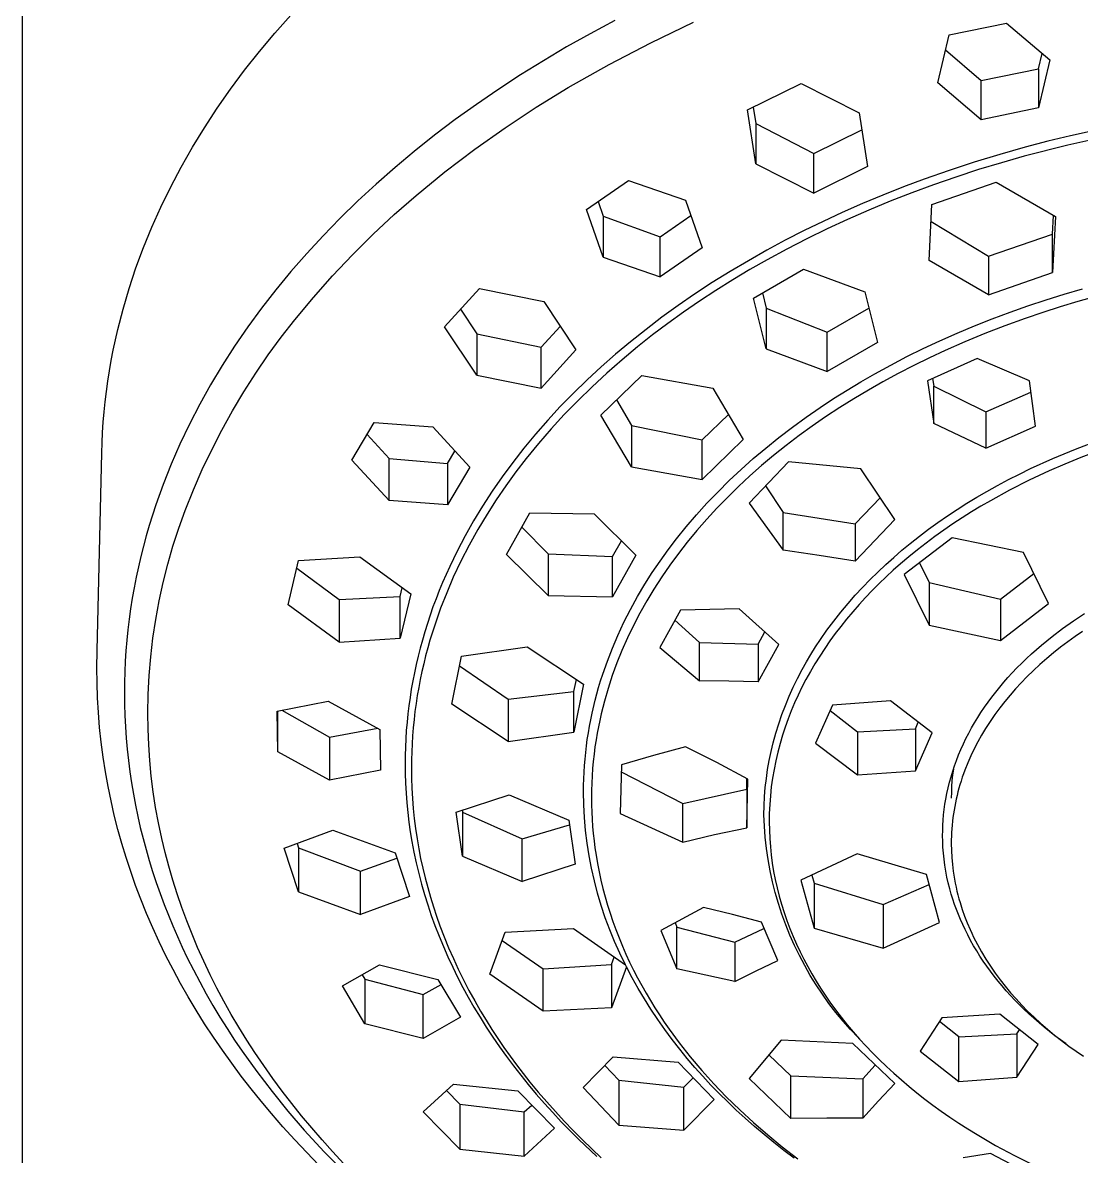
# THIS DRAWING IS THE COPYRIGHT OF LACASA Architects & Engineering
# Model space of a CAD drawing. Header units: inches. Extents: x -20583 to 399182, y -24453 to 525552.
# Drawn here: x -5063.2 to -5011.4, y 5095.8 to 5151.3 of the extents above; entities that cross this region are included whole.
import ezdxf

# ---------------------------------------------------------------- set-up
doc = ezdxf.new("R2010")
doc.units = ezdxf.units.IN
doc.header["$LTSCALE"] = 1000
doc.header["$MEASUREMENT"] = 0
doc.layers.add('Default', color=7, linetype='Continuous', true_color=0x000000)

# ---------------------------------------------------------------- blocks, each defined once
blk = doc.blocks.new('Raindance S Showerpipe 300 1jet+thermostat 27114000 front')
at = {"layer": 'Default', "color": 7, "true_color": 0xffffff}
for p, q in [((328.281, 1196.165), (328.281, 1501.598)), ((340.629, 1347.812), (341.414, 1348.699)), ((357.29, 1348.433), (356.084, 1347.786)), ((359.06, 1347.347), (361.141, 1348.347)), ((373.67, 1347.732), (376.479, 1348.309)), ((376.479, 1348.309), (378.595, 1346.506)), ((339.876, 1346.911), (340.629, 1347.812)), ((356.084, 1347.786), (354.931, 1347.137)), ((373.113, 1345.375), (373.67, 1347.732)), ((354.931, 1347.137), (353.793, 1346.464)), ((357.012, 1346.281), (359.06, 1347.347)), ((339.154, 1345.997), (339.876, 1346.911)), ((373.498, 1346.999), (375.234, 1345.502)), ((378.044, 1346.073), (378.219, 1346.825)), ((378.595, 1346.506), (378.044, 1344.155)), ((338.465, 1345.071), (339.154, 1345.997)), ((353.793, 1346.464), (352.67, 1345.766)), ((354.999, 1345.148), (357.012, 1346.281)), ((375.234, 1345.502), (378.044, 1346.073)), ((378.044, 1346.073), (378.044, 1344.155)), ((352.67, 1345.766), (351.562, 1345.043)), ((375.234, 1343.575), (373.113, 1345.375)), ((375.234, 1343.575), (375.234, 1345.502)), ((337.81, 1344.133), (338.465, 1345.071)), ((351.562, 1345.043), (350.511, 1344.323)), ((353.441, 1344.192), (354.999, 1345.148)), ((363.792, 1344.056), (366.42, 1345.351)), ((366.42, 1345.351), (369.267, 1343.912)), ((350.511, 1344.323), (349.477, 1343.579)), ((337.188, 1343.184), (337.81, 1344.133)), ((351.916, 1343.184), (353.441, 1344.192)), ((364.196, 1341.416), (363.792, 1344.056)), ((364.075, 1344.194), (364.196, 1343.396)), ((369.267, 1343.912), (369.669, 1341.278)), ((378.044, 1344.155), (375.234, 1343.575)), ((336.602, 1342.225), (337.188, 1343.184)), ((349.477, 1343.579), (348.46, 1342.811)), ((350.425, 1342.125), (351.916, 1343.184)), ((364.196, 1343.396), (367.038, 1341.928)), ((364.196, 1343.396), (364.196, 1341.416)), ((381.86, 1343.278), (379.618, 1342.793)), ((348.46, 1342.811), (347.463, 1342.019)), ((367.038, 1341.928), (369.394, 1343.081)), ((379.618, 1342.793), (378.504, 1342.522)), ((381.623, 1342.81), (379.477, 1342.336)), ((336.05, 1341.257), (336.602, 1342.225)), ((348.97, 1341.018), (350.425, 1342.125)), ((377.395, 1342.231), (376.145, 1341.878)), ((379.477, 1342.336), (377.347, 1341.789)), ((378.504, 1342.522), (377.395, 1342.231)), ((347.463, 1342.019), (346.522, 1341.234)), ((367.038, 1339.983), (367.038, 1341.928)), ((374.902, 1341.498), (373.668, 1341.093)), ((376.145, 1341.878), (374.902, 1341.498)), ((377.347, 1341.789), (376.226, 1341.47)), ((335.534, 1340.281), (336.05, 1341.257)), ((346.522, 1341.234), (345.601, 1340.425)), ((347.554, 1339.862), (348.97, 1341.018)), ((364.196, 1341.416), (367.038, 1339.983)), ((369.669, 1341.278), (367.038, 1339.983)), ((373.668, 1341.093), (372.443, 1340.662)), ((375.111, 1341.13), (374.003, 1340.769)), ((376.226, 1341.47), (375.111, 1341.13)), ((345.601, 1340.425), (344.701, 1339.594)), ((355.903, 1339.177), (357.968, 1340.606)), ((357.968, 1340.606), (360.751, 1339.631)), ((372.443, 1340.662), (371.428, 1340.283)), ((372.902, 1340.386), (371.837, 1339.993)), ((372.825, 1339.43), (375.966, 1340.521)), ((374.003, 1340.769), (372.902, 1340.386)), ((375.966, 1340.521), (378.881, 1338.836)), ((335.054, 1339.298), (335.534, 1340.281)), ((346.484, 1338.93), (347.554, 1339.862)), ((370.421, 1339.884), (369.421, 1339.467)), ((371.428, 1340.283), (370.421, 1339.884)), ((371.837, 1339.993), (370.78, 1339.58)), ((334.611, 1338.308), (335.054, 1339.298)), ((344.701, 1339.594), (343.823, 1338.739)), ((356.474, 1339.569), (356.726, 1338.851)), ((360.751, 1339.631), (361.574, 1337.303)), ((369.421, 1339.467), (368.43, 1339.03)), ((370.78, 1339.58), (369.731, 1339.145)), ((372.683, 1336.684), (372.825, 1339.43)), ((343.823, 1338.739), (343.001, 1337.895)), ((345.445, 1337.964), (346.484, 1338.93)), ((356.726, 1336.846), (355.903, 1339.177)), ((356.726, 1338.851), (359.507, 1337.846)), ((356.726, 1338.851), (356.726, 1336.846)), ((359.507, 1337.846), (361.014, 1338.883)), ((368.43, 1339.03), (367.492, 1338.595)), ((369.731, 1339.145), (368.691, 1338.69)), ((378.739, 1337.974), (378.785, 1338.891)), ((378.881, 1338.836), (378.739, 1336.086)), ((334.204, 1337.313), (334.611, 1338.308)), ((367.492, 1338.595), (366.562, 1338.141)), ((367.692, 1338.228), (366.704, 1337.745)), ((368.691, 1338.69), (367.692, 1338.228)), ((372.782, 1338.592), (375.596, 1336.889)), ((343.001, 1337.895), (342.202, 1337.03)), ((344.438, 1336.965), (345.445, 1337.964)), ((359.507, 1335.873), (359.507, 1337.846)), ((365.642, 1337.67), (364.732, 1337.179)), ((366.562, 1338.141), (365.642, 1337.67)), ((366.704, 1337.745), (365.725, 1337.242)), ((375.596, 1336.889), (378.739, 1337.974)), ((378.739, 1336.086), (378.739, 1337.974)), ((333.833, 1336.313), (334.204, 1337.313)), ((361.574, 1337.303), (359.507, 1335.873)), ((364.732, 1337.179), (363.832, 1336.67)), ((365.725, 1337.242), (364.758, 1336.717)), ((342.202, 1337.03), (341.426, 1336.143)), ((343.464, 1335.934), (344.438, 1336.965)), ((356.726, 1336.846), (359.507, 1335.873)), ((363.832, 1336.67), (362.943, 1336.142)), ((364.758, 1336.717), (363.911, 1336.234)), ((375.596, 1334.994), (372.683, 1336.684)), ((375.596, 1336.889), (375.596, 1334.994)), ((333.5, 1335.31), (333.833, 1336.313)), ((341.426, 1336.143), (340.676, 1335.235)), ((342.524, 1334.872), (343.464, 1335.934)), ((362.943, 1336.142), (362.066, 1335.595)), ((363.911, 1336.234), (363.074, 1335.735)), ((364.082, 1334.835), (366.537, 1336.253)), ((366.537, 1336.253), (369.534, 1335.147)), ((375.596, 1334.994), (378.739, 1336.086)), ((362.066, 1335.595), (361.202, 1335.028)), ((363.074, 1335.735), (362.247, 1335.217)), ((333.204, 1334.303), (333.5, 1335.31)), ((340.676, 1335.235), (339.98, 1334.34)), ((341.619, 1333.78), (342.524, 1334.872)), ((348.951, 1333.436), (350.655, 1335.31)), ((350.655, 1335.31), (353.815, 1334.673)), ((361.202, 1335.028), (360.394, 1334.472)), ((362.247, 1335.217), (361.432, 1334.683)), ((364.705, 1332.358), (364.082, 1334.835)), ((364.524, 1335.088), (364.705, 1334.349)), ((369.534, 1335.147), (370.157, 1332.668)), ((378.416, 1334.753), (379.304, 1335.03)), ((379.304, 1335.03), (380.198, 1335.291)), ((380.852, 1334.916), (379.981, 1334.672)), ((332.944, 1333.295), (333.204, 1334.303)), ((339.98, 1334.34), (339.31, 1333.425)), ((349.738, 1334.296), (350.525, 1333.096)), ((353.815, 1334.673), (355.387, 1332.304)), ((360.394, 1334.472), (359.6, 1333.898)), ((361.432, 1334.683), (360.657, 1334.15)), ((364.705, 1334.349), (367.701, 1333.17)), ((364.705, 1334.349), (364.705, 1332.358)), ((367.701, 1333.17), (369.736, 1334.339)), ((376.654, 1334.15), (377.532, 1334.46)), ((377.532, 1334.46), (378.416, 1334.753)), ((379.114, 1334.412), (378.251, 1334.136)), ((379.981, 1334.672), (379.114, 1334.412)), ((340.952, 1332.927), (341.619, 1333.78)), ((359.6, 1333.898), (358.819, 1333.306)), ((360.657, 1334.15), (359.894, 1333.6)), ((374.918, 1333.481), (375.783, 1333.824)), ((375.783, 1333.824), (376.654, 1334.15)), ((377.394, 1333.845), (376.401, 1333.485)), ((378.251, 1334.136), (377.394, 1333.845)), ((332.829, 1332.79), (332.944, 1333.295)), ((339.31, 1333.425), (338.667, 1332.49)), ((350.525, 1331.063), (348.951, 1333.436)), ((353.68, 1332.427), (354.62, 1333.455)), ((358.819, 1333.306), (358.052, 1332.696)), ((359.894, 1333.6), (359.143, 1333.033)), ((367.701, 1331.249), (367.701, 1333.17)), ((374.06, 1333.12), (374.918, 1333.481)), ((376.401, 1333.485), (375.416, 1333.104)), ((332.722, 1332.285), (332.829, 1332.79)), ((340.312, 1332.054), (340.952, 1332.927)), ((350.525, 1333.096), (353.68, 1332.427)), ((350.525, 1333.096), (350.525, 1331.063)), ((358.052, 1332.696), (357.329, 1332.092)), ((359.143, 1333.033), (358.405, 1332.45)), ((370.157, 1332.668), (367.701, 1331.249)), ((372.402, 1332.365), (373.209, 1332.743)), ((373.209, 1332.743), (374.06, 1333.12)), ((374.439, 1332.7), (373.473, 1332.274)), ((375.416, 1333.104), (374.439, 1332.7)), ((332.625, 1331.78), (332.722, 1332.285)), ((338.667, 1332.49), (338.054, 1331.536)), ((339.701, 1331.162), (340.312, 1332.054)), ((353.68, 1330.43), (353.68, 1332.427)), ((355.387, 1332.304), (353.68, 1330.43)), ((357.329, 1332.092), (356.62, 1331.47)), ((358.405, 1332.45), (357.647, 1331.818)), ((364.705, 1332.358), (367.701, 1331.249)), ((371.604, 1331.971), (372.402, 1332.365)), ((373.473, 1332.274), (372.7, 1331.914)), ((332.536, 1331.276), (332.625, 1331.78)), ((338.054, 1331.536), (337.491, 1330.597)), ((357.647, 1331.818), (356.904, 1331.168)), ((370.032, 1331.133), (370.813, 1331.56)), ((370.813, 1331.56), (371.604, 1331.971)), ((371.935, 1331.538), (371.177, 1331.148)), ((372.7, 1331.914), (371.935, 1331.538)), ((375.042, 1331.877), (372.611, 1330.792)), ((377.602, 1330.782), (375.042, 1331.877)), ((332.457, 1330.771), (332.536, 1331.276)), ((339.117, 1330.251), (339.701, 1331.162)), ((350.525, 1331.063), (353.68, 1330.43)), ((356.62, 1331.47), (355.928, 1330.83)), ((356.904, 1331.168), (356.179, 1330.499)), ((356.604, 1329.101), (358.622, 1331.053)), ((358.622, 1331.053), (362.085, 1330.433)), ((369.347, 1330.74), (370.032, 1331.133)), ((371.177, 1331.148), (370.428, 1330.742)), ((332.387, 1330.267), (332.457, 1330.771)), ((337.491, 1330.597), (336.958, 1329.64)), ((355.928, 1330.83), (355.253, 1330.173)), ((356.179, 1330.499), (355.473, 1329.81)), ((362.085, 1330.433), (363.583, 1327.908)), ((368.671, 1330.333), (369.347, 1330.74)), ((370.428, 1330.742), (369.711, 1330.334)), ((372.611, 1330.792), (372.912, 1328.69)), ((372.861, 1330.903), (372.912, 1330.521)), ((372.912, 1330.521), (375.471, 1329.262)), ((372.912, 1328.69), (372.912, 1330.521)), ((377.905, 1328.564), (377.602, 1330.782)), ((332.326, 1329.763), (332.387, 1330.267)), ((338.563, 1329.321), (339.117, 1330.251)), ((355.253, 1330.173), (354.62, 1329.524)), ((357.38, 1329.848), (358.103, 1328.597)), ((367.344, 1329.478), (368.003, 1329.913)), ((368.003, 1329.913), (368.671, 1330.333)), ((369.004, 1329.911), (368.306, 1329.473)), ((369.711, 1330.334), (369.004, 1329.911)), ((375.471, 1329.262), (377.678, 1330.237)), ((332.274, 1329.26), (332.326, 1329.763)), ((336.958, 1329.64), (336.455, 1328.666)), ((338.038, 1328.375), (338.563, 1329.321)), ((354.62, 1329.524), (354.005, 1328.859)), ((355.473, 1329.81), (354.813, 1329.131)), ((366.661, 1329.006), (367.344, 1329.478)), ((368.306, 1329.473), (367.617, 1329.02)), ((332.198, 1328.255), (332.232, 1328.757)), ((332.232, 1328.757), (332.274, 1329.26)), ((344.41, 1326.901), (345.509, 1328.752)), ((345.509, 1328.752), (348.37, 1328.532)), ((354.005, 1328.859), (353.408, 1328.178)), ((354.813, 1329.131), (354.173, 1328.434)), ((358.103, 1326.581), (356.604, 1329.101)), ((361.564, 1327.895), (362.852, 1329.136)), ((365.99, 1328.518), (366.661, 1329.006)), ((367.617, 1329.02), (366.964, 1328.568)), ((375.471, 1329.262), (375.471, 1327.482)), ((332.173, 1327.754), (332.198, 1328.255)), ((336.455, 1328.666), (335.985, 1327.677)), ((337.543, 1327.413), (338.038, 1328.375)), ((345.16, 1328.161), (346.228, 1326.985)), ((348.37, 1328.532), (350.188, 1326.557)), ((353.408, 1328.178), (352.831, 1327.48)), ((354.173, 1328.434), (353.553, 1327.719)), ((358.103, 1328.597), (361.564, 1327.895)), ((358.103, 1328.597), (358.103, 1326.581)), ((365.33, 1328.014), (365.99, 1328.518)), ((366.964, 1328.568), (366.321, 1328.102)), ((374.197, 1328.097), (372.912, 1328.69)), ((375.471, 1327.482), (377.905, 1328.564)), ((332.156, 1327.254), (332.173, 1327.754)), ((335.985, 1327.677), (335.56, 1326.7)), ((353.553, 1327.719), (352.954, 1326.986)), ((363.583, 1327.908), (361.564, 1325.955)), ((361.564, 1325.955), (361.564, 1327.895)), ((364.684, 1327.493), (365.33, 1328.014)), ((365.689, 1327.621), (365.069, 1327.125)), ((366.321, 1328.102), (365.689, 1327.621)), ((375.471, 1327.482), (374.197, 1328.097)), ((379.863, 1327.447), (381.047, 1327.893)), ((331.929, 1317.578), (332.156, 1327.254)), ((337.078, 1326.436), (337.543, 1327.413)), ((349.088, 1326.731), (349.456, 1327.348)), ((352.831, 1327.48), (352.295, 1326.793)), ((364.075, 1326.978), (364.684, 1327.493)), ((365.069, 1327.125), (364.484, 1326.634)), ((378.75, 1326.984), (379.863, 1327.447)), ((380.911, 1327.322), (380.123, 1327.023)), ((335.56, 1326.7), (335.167, 1325.71)), ((346.228, 1324.925), (344.41, 1326.901)), ((346.228, 1326.985), (349.088, 1326.731)), ((346.228, 1324.925), (346.228, 1326.985)), ((349.088, 1326.731), (349.088, 1324.706)), ((350.188, 1326.557), (349.088, 1324.706)), ((352.295, 1326.793), (351.778, 1326.092)), ((352.954, 1326.986), (352.444, 1326.325)), ((358.103, 1326.581), (361.564, 1325.955)), ((363.48, 1326.448), (364.075, 1326.978)), ((365.805, 1326.822), (363.869, 1324.802)), ((364.484, 1326.634), (363.911, 1326.128)), ((369.338, 1326.468), (365.805, 1326.822)), ((377.653, 1326.484), (378.75, 1326.984)), ((379.343, 1326.707), (378.569, 1326.372)), ((380.123, 1327.023), (379.343, 1326.707)), ((336.644, 1325.445), (337.078, 1326.436)), ((351.778, 1326.092), (351.282, 1325.375)), ((352.444, 1326.325), (351.953, 1325.65)), ((362.898, 1325.902), (363.48, 1326.448)), ((363.911, 1326.128), (363.351, 1325.609)), ((371.01, 1324.001), (369.338, 1326.468)), ((376.042, 1325.662), (376.574, 1325.946)), ((376.574, 1325.946), (377.111, 1326.22)), ((377.111, 1326.22), (377.653, 1326.484)), ((378.569, 1326.372), (377.594, 1325.917)), ((335.167, 1325.71), (334.808, 1324.708)), ((336.242, 1324.44), (336.644, 1325.445)), ((351.953, 1325.65), (351.482, 1324.962)), ((362.331, 1325.341), (362.898, 1325.902)), ((363.351, 1325.609), (362.805, 1325.075)), ((364.672, 1325.638), (365.542, 1324.336)), ((375.516, 1325.368), (376.042, 1325.662)), ((376.633, 1325.432), (375.689, 1324.915)), ((377.594, 1325.917), (376.633, 1325.432)), ((349.088, 1324.706), (346.228, 1324.925)), ((351.282, 1325.375), (350.807, 1324.644)), ((351.482, 1324.962), (351.031, 1324.259)), ((361.802, 1324.788), (362.331, 1325.341)), ((362.805, 1325.075), (362.292, 1324.549)), ((369.07, 1323.776), (370.302, 1325.068)), ((374.541, 1324.787), (375.026, 1325.082)), ((375.026, 1325.082), (375.516, 1325.368)), ((375.689, 1324.915), (375.224, 1324.644)), ((334.808, 1324.708), (334.642, 1324.202)), ((335.93, 1323.571), (336.242, 1324.44)), ((350.807, 1324.644), (350.371, 1323.925)), ((351.989, 1322.288), (353.135, 1324.327)), ((353.135, 1324.327), (356.284, 1324.275)), ((356.284, 1324.275), (358.322, 1322.247)), ((361.288, 1324.22), (361.802, 1324.788)), ((362.292, 1324.549), (361.794, 1324.009)), ((363.869, 1324.802), (365.542, 1322.492)), ((365.542, 1324.336), (369.07, 1323.776)), ((365.542, 1322.492), (365.542, 1324.336)), ((373.589, 1324.17), (374.062, 1324.483)), ((374.062, 1324.483), (374.541, 1324.787)), ((374.764, 1324.365), (374.308, 1324.077)), ((375.224, 1324.644), (374.764, 1324.365)), ((334.642, 1324.202), (334.485, 1323.693)), ((350.371, 1323.925), (349.957, 1323.193)), ((351.031, 1324.259), (350.579, 1323.506)), ((360.791, 1323.639), (361.288, 1324.22)), ((361.794, 1324.009), (361.311, 1323.456)), ((369.07, 1321.949), (371.01, 1324.001)), ((369.07, 1323.776), (369.07, 1321.949)), ((372.663, 1323.515), (373.122, 1323.847)), ((373.122, 1323.847), (373.589, 1324.17)), ((373.858, 1323.781), (373.414, 1323.477)), ((374.308, 1324.077), (373.858, 1323.781)), ((334.339, 1323.192), (334.202, 1322.688)), ((334.485, 1323.693), (334.339, 1323.192)), ((335.646, 1322.693), (335.93, 1323.571)), ((349.957, 1323.193), (349.567, 1322.448)), ((350.579, 1323.506), (350.153, 1322.738)), ((352.742, 1323.625), (354.028, 1322.305)), ((360.31, 1323.043), (360.791, 1323.639)), ((361.311, 1323.456), (360.843, 1322.89)), ((371.765, 1322.822), (372.21, 1323.173)), ((372.21, 1323.173), (372.663, 1323.515)), ((372.976, 1323.164), (372.544, 1322.842)), ((373.414, 1323.477), (372.976, 1323.164)), ((334.202, 1322.688), (334.074, 1322.182)), ((335.391, 1321.805), (335.646, 1322.693)), ((350.153, 1322.738), (349.752, 1321.957)), ((357.175, 1322.176), (357.612, 1322.95)), ((359.901, 1322.506), (360.31, 1323.043)), ((360.843, 1322.89), (360.409, 1322.332)), ((371.356, 1322.485), (371.765, 1322.822)), ((373.815, 1323.103), (371.458, 1321.296)), ((372.544, 1322.842), (372.119, 1322.511)), ((377.312, 1322.374), (373.815, 1323.103)), ((334.074, 1322.182), (333.955, 1321.674)), ((341.802, 1321.987), (344.793, 1322.173)), ((344.793, 1322.173), (347.295, 1320.35)), ((349.567, 1322.448), (349.201, 1321.691)), ((354.028, 1320.264), (351.989, 1322.288)), ((354.028, 1322.305), (357.175, 1322.176)), ((354.028, 1322.305), (354.028, 1320.264)), ((358.322, 1322.247), (357.175, 1320.207)), ((357.175, 1320.207), (357.175, 1322.176)), ((359.507, 1321.957), (359.901, 1322.506)), ((360.409, 1322.332), (359.99, 1321.763)), ((367.309, 1322.239), (365.542, 1322.492)), ((369.07, 1321.949), (367.309, 1322.239)), ((370.561, 1321.785), (370.955, 1322.139)), ((370.955, 1322.139), (371.356, 1322.485)), ((371.701, 1322.172), (371.29, 1321.823)), ((372.119, 1322.511), (371.701, 1322.172)), ((378.543, 1319.878), (377.312, 1322.374)), ((333.955, 1321.674), (333.845, 1321.163)), ((335.165, 1320.91), (335.391, 1321.805)), ((341.282, 1319.819), (341.802, 1321.987)), ((341.714, 1321.616), (343.786, 1320.08)), ((349.201, 1321.691), (348.853, 1320.907)), ((349.752, 1321.957), (349.378, 1321.162)), ((359.128, 1321.398), (359.507, 1321.957)), ((359.99, 1321.763), (359.589, 1321.181)), ((370.175, 1321.422), (370.561, 1321.785)), ((370.934, 1321.509), (370.584, 1321.187)), ((371.29, 1321.823), (370.934, 1321.509)), ((372.222, 1321.878), (372.689, 1320.913)), ((333.845, 1321.163), (333.745, 1320.651)), ((349.378, 1321.162), (349.053, 1320.409)), ((358.766, 1320.828), (359.128, 1321.398)), ((359.589, 1321.181), (359.205, 1320.588)), ((369.429, 1320.67), (369.798, 1321.05)), ((369.798, 1321.05), (370.175, 1321.422)), ((370.584, 1321.187), (370.242, 1320.859)), ((371.458, 1321.296), (372.689, 1318.825)), ((376.185, 1320.096), (377.82, 1321.343)), ((333.745, 1320.651), (333.653, 1320.137)), ((334.968, 1320.008), (335.165, 1320.91)), ((346.773, 1320.228), (346.876, 1320.653)), ((348.689, 1320.51), (348.533, 1320.111)), ((348.853, 1320.907), (348.689, 1320.51)), ((349.053, 1320.409), (348.755, 1319.645)), ((358.403, 1320.216), (358.766, 1320.828)), ((359.205, 1320.588), (358.853, 1320.004)), ((369.07, 1320.281), (369.429, 1320.67)), ((369.906, 1320.523), (369.577, 1320.181)), ((370.242, 1320.859), (369.906, 1320.523)), ((372.689, 1320.913), (376.185, 1320.096)), ((372.689, 1320.913), (372.689, 1318.825)), ((333.653, 1320.137), (333.572, 1319.621)), ((334.801, 1319.1), (334.968, 1320.008)), ((343.786, 1320.08), (346.773, 1320.228)), ((343.786, 1320.08), (343.786, 1317.992)), ((347.295, 1320.35), (346.773, 1318.18)), ((346.773, 1318.18), (346.773, 1320.228)), ((348.533, 1320.111), (348.383, 1319.709)), ((354.028, 1320.264), (357.175, 1320.207)), ((358.06, 1319.593), (358.403, 1320.216)), ((358.853, 1320.004), (358.519, 1319.41)), ((368.363, 1319.455), (368.72, 1319.883)), ((368.72, 1319.883), (369.07, 1320.281)), ((369.256, 1319.831), (368.943, 1319.474)), ((369.577, 1320.181), (369.256, 1319.831)), ((376.185, 1320.096), (376.185, 1318.07)), ((376.185, 1318.07), (378.543, 1319.878)), ((333.572, 1319.621), (333.5, 1319.109)), ((343.786, 1317.992), (341.282, 1319.819)), ((348.241, 1319.304), (348.106, 1318.897)), ((348.383, 1319.709), (348.241, 1319.304)), ((348.755, 1319.645), (348.482, 1318.872)), ((357.737, 1318.959), (358.06, 1319.593)), ((358.519, 1319.41), (358.203, 1318.805)), ((360.502, 1319.554), (359.491, 1317.719)), ((363.381, 1319.625), (360.502, 1319.554)), ((365.321, 1317.874), (363.381, 1319.625)), ((368.018, 1319.018), (368.363, 1319.455)), ((368.943, 1319.474), (368.638, 1319.11)), ((379.762, 1319.03), (380.307, 1319.389)), ((333.5, 1319.109), (333.437, 1318.595)), ((334.664, 1318.187), (334.801, 1319.1)), ((348.106, 1318.897), (347.979, 1318.487)), ((348.482, 1318.872), (348.356, 1318.481)), ((357.436, 1318.315), (357.737, 1318.959)), ((358.203, 1318.805), (357.908, 1318.191)), ((360.231, 1319.061), (361.433, 1317.963)), ((367.685, 1318.57), (368.018, 1319.018)), ((368.36, 1318.761), (368.09, 1318.407)), ((368.638, 1319.11), (368.36, 1318.761)), ((372.689, 1318.825), (376.185, 1318.07)), ((379.23, 1318.655), (379.762, 1319.03)), ((333.437, 1318.595), (333.385, 1318.08)), ((334.556, 1317.27), (334.664, 1318.187)), ((343.786, 1317.992), (346.773, 1318.18)), ((347.979, 1318.487), (347.863, 1318.092)), ((348.356, 1318.481), (348.236, 1318.089)), ((357.169, 1317.691), (357.436, 1318.315)), ((357.908, 1318.191), (357.64, 1317.586)), ((364.309, 1317.886), (364.646, 1318.495)), ((367.366, 1318.114), (367.685, 1318.57)), ((368.09, 1318.407), (367.828, 1318.046)), ((378.453, 1318.056), (378.71, 1318.262)), ((378.71, 1318.262), (379.23, 1318.655)), ((379.839, 1318.261), (379.483, 1318.004)), ((380.202, 1318.509), (379.839, 1318.261)), ((333.385, 1318.08), (333.341, 1317.565)), ((347.755, 1317.694), (347.654, 1317.295)), ((347.863, 1318.092), (347.755, 1317.694)), ((348.127, 1317.705), (348.024, 1317.32)), ((348.236, 1318.089), (348.127, 1317.705)), ((349.773, 1317.302), (352.999, 1317.761)), ((352.999, 1317.761), (355.762, 1315.929)), ((356.924, 1317.058), (357.169, 1317.691)), ((359.491, 1317.719), (361.433, 1316.088)), ((361.433, 1317.963), (364.309, 1317.886)), ((361.433, 1316.088), (361.433, 1317.963)), ((364.309, 1317.886), (364.309, 1316.041)), ((364.309, 1316.041), (365.321, 1317.874)), ((366.9, 1317.388), (367.129, 1317.754)), ((367.129, 1317.754), (367.366, 1318.114)), ((367.574, 1317.679), (367.33, 1317.306)), ((367.828, 1318.046), (367.574, 1317.679)), ((377.702, 1317.411), (377.948, 1317.631)), ((377.948, 1317.631), (378.198, 1317.846)), ((378.198, 1317.846), (378.453, 1318.056)), ((379.132, 1317.74), (378.788, 1317.467)), ((379.483, 1318.004), (379.132, 1317.74)), ((331.918, 1316.714), (331.929, 1317.578)), ((333.341, 1317.565), (333.307, 1317.048)), ((334.478, 1316.35), (334.556, 1317.27)), ((347.654, 1317.295), (347.56, 1316.894)), ((348.024, 1317.32), (347.929, 1316.932)), ((349.3, 1314.952), (349.773, 1317.302)), ((356.7, 1316.418), (356.924, 1317.058)), ((357.64, 1317.586), (357.393, 1316.972)), ((366.68, 1317.017), (366.9, 1317.388)), ((367.33, 1317.306), (367.095, 1316.927)), ((377.223, 1316.958), (377.46, 1317.187)), ((377.46, 1317.187), (377.702, 1317.411)), ((378.45, 1317.186), (378.12, 1316.896)), ((378.788, 1317.467), (378.45, 1317.186)), ((331.926, 1315.988), (331.918, 1316.714)), ((333.283, 1316.531), (333.268, 1316.014)), ((333.307, 1317.048), (333.283, 1316.531)), ((347.56, 1316.894), (347.473, 1316.492)), ((347.84, 1316.544), (347.757, 1316.153)), ((347.929, 1316.932), (347.84, 1316.544)), ((349.68, 1316.835), (352.064, 1315.191)), ((357.393, 1316.972), (357.166, 1316.351)), ((366.246, 1316.212), (366.47, 1316.64)), ((366.47, 1316.64), (366.68, 1317.017)), ((366.87, 1316.542), (366.655, 1316.152)), ((367.095, 1316.927), (366.87, 1316.542)), ((376.762, 1316.486), (376.99, 1316.724)), ((376.99, 1316.724), (377.223, 1316.958)), ((377.797, 1316.599), (377.483, 1316.292)), ((378.12, 1316.896), (377.797, 1316.599)), ((331.951, 1315.262), (331.926, 1315.988)), ((333.268, 1316.014), (333.263, 1315.497)), ((334.43, 1315.429), (334.478, 1316.35)), ((347.394, 1316.088), (347.322, 1315.682)), ((347.473, 1316.492), (347.394, 1316.088)), ((347.757, 1316.153), (347.682, 1315.761)), ((355.288, 1315.565), (355.408, 1316.161)), ((356.499, 1315.77), (356.596, 1316.095)), ((356.596, 1316.095), (356.7, 1316.418)), ((357.166, 1316.351), (356.96, 1315.722)), ((362.871, 1316.079), (361.433, 1316.088)), ((364.309, 1316.041), (362.871, 1316.079)), ((366.035, 1315.778), (366.246, 1316.212)), ((366.655, 1316.152), (366.46, 1315.776)), ((376.146, 1315.787), (376.347, 1316.024)), ((376.347, 1316.024), (376.552, 1316.257)), ((376.552, 1316.257), (376.762, 1316.486)), ((377.199, 1316.001), (376.923, 1315.703)), ((377.483, 1316.292), (377.199, 1316.001)), ((333.263, 1315.497), (333.269, 1314.944)), ((334.412, 1314.505), (334.43, 1315.429)), ((347.322, 1315.682), (347.257, 1315.276)), ((347.682, 1315.761), (347.614, 1315.368)), ((352.064, 1315.191), (355.288, 1315.565)), ((355.762, 1315.929), (355.288, 1313.577)), ((355.288, 1313.577), (355.288, 1315.565)), ((356.327, 1315.14), (356.499, 1315.77)), ((356.96, 1315.722), (356.78, 1315.1)), ((365.836, 1315.338), (366.035, 1315.778)), ((366.275, 1315.396), (366.101, 1315.011)), ((366.46, 1315.776), (366.275, 1315.396)), ((375.761, 1315.3), (375.951, 1315.545)), ((375.951, 1315.545), (376.146, 1315.787)), ((376.655, 1315.397), (376.395, 1315.085)), ((376.923, 1315.703), (376.655, 1315.397)), ((331.993, 1314.537), (331.951, 1315.262)), ((333.269, 1314.944), (333.285, 1314.392)), ((340.746, 1314.607), (343.248, 1315.103)), ((343.248, 1315.103), (345.784, 1313.711)), ((347.201, 1314.873), (347.152, 1314.469)), ((347.257, 1315.276), (347.201, 1314.873)), ((347.553, 1314.974), (347.5, 1314.583)), ((347.614, 1315.368), (347.553, 1314.974)), ((352.064, 1313.123), (349.3, 1314.952)), ((352.064, 1315.191), (352.064, 1313.123)), ((356.177, 1314.505), (356.327, 1315.14)), ((356.78, 1315.1), (356.621, 1314.473)), ((365.479, 1314.44), (365.651, 1314.892)), ((365.651, 1314.892), (365.836, 1315.338)), ((366.101, 1315.011), (365.936, 1314.621)), ((367.95, 1314.901), (367.117, 1313.043)), ((370.792, 1315.111), (367.95, 1314.901)), ((372.845, 1313.544), (370.792, 1315.111)), ((375.398, 1314.796), (375.577, 1315.05)), ((375.577, 1315.05), (375.761, 1315.3)), ((376.395, 1315.085), (376.145, 1314.765)), ((332.053, 1313.814), (331.993, 1314.537)), ((333.285, 1314.392), (333.312, 1313.841)), ((334.422, 1313.733), (334.412, 1314.505)), ((340.78, 1312.616), (340.746, 1314.607)), ((340.78, 1312.616), (340.78, 1314.614)), ((340.97, 1314.65), (343.316, 1313.335)), ((347.152, 1314.469), (347.11, 1314.064)), ((347.5, 1314.583), (347.454, 1314.191)), ((356.11, 1314.186), (356.177, 1314.505)), ((356.621, 1314.473), (356.55, 1314.157)), ((365.322, 1313.984), (365.479, 1314.44)), ((365.936, 1314.621), (365.782, 1314.227)), ((367.836, 1314.645), (369.174, 1313.598)), ((374.914, 1314.039), (375.067, 1314.29)), ((375.067, 1314.29), (375.225, 1314.538)), ((375.225, 1314.538), (375.398, 1314.796)), ((375.904, 1314.437), (375.674, 1314.103)), ((376.145, 1314.765), (375.904, 1314.437)), ((332.13, 1313.086), (332.053, 1313.814)), ((333.312, 1313.841), (333.351, 1313.29)), ((334.455, 1312.962), (334.422, 1313.733)), ((343.316, 1313.335), (345.678, 1313.769)), ((347.11, 1314.064), (347.076, 1313.659)), ((347.414, 1313.798), (347.382, 1313.405)), ((347.454, 1314.191), (347.414, 1313.798)), ((355.994, 1313.544), (356.049, 1313.865)), ((356.049, 1313.865), (356.11, 1314.186)), ((356.484, 1313.84), (356.424, 1313.522)), ((356.55, 1314.157), (356.484, 1313.84)), ((365.179, 1313.522), (365.322, 1313.984)), ((365.639, 1313.829), (365.507, 1313.428)), ((365.782, 1314.227), (365.639, 1313.829)), ((369.174, 1313.598), (372.013, 1313.742)), ((372.013, 1313.742), (372.159, 1314.067)), ((372.013, 1313.742), (372.013, 1311.685)), ((374.627, 1313.526), (374.768, 1313.784)), ((374.768, 1313.784), (374.914, 1314.039)), ((375.454, 1313.761), (375.259, 1313.435)), ((375.674, 1314.103), (375.454, 1313.761)), ((333.351, 1313.29), (333.4, 1312.74)), ((343.316, 1313.335), (343.316, 1311.222)), ((345.784, 1313.711), (345.819, 1311.718)), ((347.049, 1313.253), (347.03, 1312.846)), ((347.076, 1313.659), (347.049, 1313.253)), ((347.382, 1313.405), (347.357, 1313.011)), ((352.064, 1313.123), (355.288, 1313.577)), ((355.901, 1312.901), (355.944, 1313.221)), ((355.944, 1313.221), (355.994, 1313.544)), ((356.37, 1313.203), (356.317, 1312.852)), ((356.424, 1313.522), (356.37, 1313.203)), ((365.05, 1313.057), (365.179, 1313.522)), ((365.507, 1313.428), (365.387, 1313.022)), ((369.174, 1313.598), (369.174, 1311.491)), ((372.013, 1311.685), (372.845, 1313.544)), ((374.366, 1313), (374.493, 1313.264)), ((374.493, 1313.264), (374.627, 1313.526)), ((375.259, 1313.435), (375.074, 1313.104)), ((332.224, 1312.361), (332.13, 1313.086)), ((333.4, 1312.74), (333.459, 1312.191)), ((334.508, 1312.191), (334.455, 1312.962)), ((343.316, 1311.222), (340.78, 1312.616)), ((347.03, 1312.846), (347.019, 1312.439)), ((347.339, 1312.617), (347.328, 1312.223)), ((347.357, 1313.011), (347.339, 1312.617)), ((355.863, 1312.581), (355.901, 1312.901)), ((356.317, 1312.852), (356.271, 1312.499)), ((360.749, 1312.861), (359.179, 1312.435)), ((362.29, 1312.087), (360.749, 1312.861)), ((364.855, 1312.188), (364.946, 1312.624)), ((364.946, 1312.624), (365.05, 1313.057)), ((365.387, 1313.022), (365.276, 1312.603)), ((367.117, 1313.043), (369.174, 1311.491)), ((374.131, 1312.461), (374.245, 1312.732)), ((374.245, 1312.732), (374.366, 1313)), ((374.899, 1312.767), (374.736, 1312.424)), ((375.074, 1313.104), (374.899, 1312.767)), ((332.336, 1311.638), (332.224, 1312.361)), ((333.459, 1312.191), (333.53, 1311.643)), ((334.583, 1311.423), (334.508, 1312.191)), ((347.019, 1312.439), (347.015, 1312.032)), ((347.328, 1312.223), (347.324, 1311.828)), ((355.805, 1311.938), (355.831, 1312.26)), ((355.831, 1312.26), (355.863, 1312.581)), ((356.232, 1312.146), (356.2, 1311.792)), ((356.271, 1312.499), (356.232, 1312.146)), ((359.179, 1312.435), (357.617, 1311.981)), ((363.815, 1311.279), (362.29, 1312.087)), ((364.778, 1311.75), (364.855, 1312.188)), ((365.177, 1312.179), (365.091, 1311.754)), ((365.276, 1312.603), (365.177, 1312.179)), ((373.932, 1311.933), (374.028, 1312.198)), ((374.028, 1312.198), (374.131, 1312.461)), ((374.583, 1312.076), (374.443, 1311.723)), ((374.736, 1312.424), (374.583, 1312.076)), ((332.466, 1310.918), (332.336, 1311.638)), ((333.53, 1311.643), (333.611, 1311.096)), ((345.819, 1311.718), (343.316, 1311.222)), ((347.015, 1312.032), (347.02, 1311.554)), ((347.02, 1311.554), (347.036, 1311.076)), ((347.324, 1311.828), (347.33, 1311.331)), ((355.769, 1311.294), (355.784, 1311.616)), ((355.784, 1311.616), (355.805, 1311.938)), ((356.2, 1311.792), (356.175, 1311.437)), ((357.617, 1311.981), (357.551, 1309.591)), ((357.608, 1311.638), (360.621, 1310.087)), ((364.714, 1311.309), (364.778, 1311.75)), ((365.091, 1311.754), (365.018, 1311.325)), ((369.174, 1311.491), (372.013, 1311.685)), ((373.761, 1311.396), (373.843, 1311.666)), ((373.875, 1311.763), (373.838, 1311.482)), ((373.843, 1311.666), (373.932, 1311.933)), ((374.378, 1311.545), (374.315, 1311.366)), ((374.443, 1311.723), (374.378, 1311.545)), ((333.611, 1311.096), (333.704, 1310.546)), ((334.68, 1310.657), (334.583, 1311.423)), ((347.036, 1311.076), (347.062, 1310.598)), ((347.33, 1311.331), (347.347, 1310.834)), ((355.757, 1310.649), (355.76, 1310.971)), ((355.76, 1310.971), (355.769, 1311.294)), ((356.157, 1311.082), (356.146, 1310.727)), ((356.175, 1311.437), (356.157, 1311.082)), ((363.75, 1310.781), (363.764, 1311.307)), ((363.75, 1308.887), (363.815, 1311.279)), ((364.664, 1310.867), (364.714, 1311.309)), ((365.018, 1311.325), (364.958, 1310.895)), ((373.618, 1310.851), (373.686, 1311.124)), ((373.686, 1311.124), (373.761, 1311.396)), ((373.809, 1311.201), (373.789, 1310.918)), ((373.838, 1311.482), (373.809, 1311.201)), ((374.2, 1311.004), (374.149, 1310.828)), ((374.256, 1311.186), (374.2, 1311.004)), ((374.315, 1311.366), (374.256, 1311.186)), ((332.61, 1310.214), (332.466, 1310.918)), ((333.704, 1310.546), (333.807, 1309.998)), ((334.797, 1309.893), (334.68, 1310.657)), ((347.062, 1310.598), (347.099, 1310.121)), ((347.347, 1310.834), (347.375, 1310.337)), ((349.513, 1309.656), (352.116, 1310.507)), ((352.116, 1310.507), (355.032, 1309.266)), ((355.771, 1310.021), (355.757, 1310.649)), ((356.146, 1310.727), (356.143, 1310.371)), ((360.621, 1310.087), (363.75, 1310.781)), ((363.75, 1310.781), (363.75, 1308.887)), ((364.606, 1309.975), (364.628, 1310.422)), ((364.628, 1310.423), (364.664, 1310.867)), ((364.628, 1310.422), (364.628, 1310.423)), ((364.912, 1310.463), (364.879, 1310.03)), ((364.958, 1310.895), (364.912, 1310.463)), ((373.505, 1310.298), (373.558, 1310.575)), ((373.558, 1310.575), (373.618, 1310.851)), ((373.777, 1310.635), (373.773, 1310.352)), ((373.789, 1310.918), (373.777, 1310.635)), ((374.056, 1310.473), (374.015, 1310.294)), ((374.101, 1310.651), (374.056, 1310.473)), ((374.149, 1310.828), (374.101, 1310.651)), ((332.77, 1309.513), (332.61, 1310.214)), ((333.807, 1309.998), (333.921, 1309.452)), ((334.936, 1309.134), (334.797, 1309.893)), ((347.099, 1310.121), (347.146, 1309.645)), ((347.375, 1310.337), (347.415, 1309.841)), ((347.415, 1309.841), (347.466, 1309.347)), ((355.805, 1309.394), (355.771, 1310.021)), ((356.143, 1310.371), (356.146, 1310.018)), ((356.146, 1310.018), (356.157, 1309.664)), ((360.621, 1308.188), (360.621, 1310.087)), ((364.599, 1309.529), (364.606, 1309.975)), ((364.879, 1310.03), (364.86, 1309.596)), ((373.428, 1309.788), (373.463, 1310.044)), ((373.463, 1310.044), (373.505, 1310.298)), ((373.941, 1309.934), (373.909, 1309.754)), ((373.976, 1310.114), (373.941, 1309.934)), ((374.015, 1310.294), (373.976, 1310.114)), ((332.947, 1308.817), (332.77, 1309.513)), ((333.921, 1309.452), (334.045, 1308.908)), ((347.146, 1309.645), (347.204, 1309.169)), ((347.466, 1309.347), (347.528, 1308.853)), ((349.835, 1307.498), (349.513, 1309.656)), ((349.821, 1309.755), (349.835, 1309.658)), ((349.835, 1309.658), (352.752, 1308.349)), ((349.835, 1309.658), (349.835, 1307.498)), ((355.861, 1308.769), (355.805, 1309.394)), ((356.157, 1309.664), (356.175, 1309.311)), ((356.175, 1309.311), (356.2, 1308.959)), ((357.551, 1309.591), (360.621, 1308.188)), ((364.622, 1308.978), (364.599, 1309.529)), ((364.86, 1309.596), (364.854, 1309.189)), ((373.376, 1309.275), (373.399, 1309.532)), ((373.399, 1309.532), (373.428, 1309.788)), ((373.855, 1309.392), (373.834, 1309.212)), ((373.881, 1309.572), (373.855, 1309.392)), ((373.909, 1309.754), (373.881, 1309.572)), ((333.14, 1308.124), (332.947, 1308.817)), ((334.045, 1308.908), (334.179, 1308.366)), ((335.095, 1308.378), (334.936, 1309.134)), ((341.09, 1307.898), (343.483, 1308.777)), ((343.483, 1308.777), (346.525, 1307.669)), ((347.204, 1309.169), (347.271, 1308.696)), ((347.528, 1308.853), (347.601, 1308.361)), ((352.752, 1308.349), (355.066, 1309.035)), ((355.032, 1309.266), (355.355, 1307.105)), ((355.937, 1308.146), (355.861, 1308.769)), ((356.2, 1308.959), (356.232, 1308.607)), ((362.181, 1308.558), (363.75, 1308.887)), ((364.664, 1308.428), (364.622, 1308.978)), ((364.854, 1309.189), (364.861, 1308.782)), ((364.861, 1308.782), (364.879, 1308.375)), ((373.349, 1308.502), (373.352, 1308.76)), ((373.352, 1308.76), (373.361, 1309.018)), ((373.361, 1309.018), (373.376, 1309.275)), ((373.8, 1308.849), (373.788, 1308.668)), ((373.815, 1309.031), (373.8, 1308.849)), ((373.834, 1309.212), (373.815, 1309.031)), ((334.179, 1308.366), (334.324, 1307.827)), ((335.259, 1307.692), (335.095, 1308.378)), ((347.271, 1308.696), (347.349, 1308.224)), ((347.349, 1308.224), (347.448, 1307.698)), ((347.601, 1308.361), (347.685, 1307.871)), ((352.752, 1306.259), (352.752, 1308.349)), ((356.232, 1308.607), (356.271, 1308.255)), ((356.271, 1308.255), (356.316, 1307.905)), ((360.621, 1308.188), (362.181, 1308.558)), ((364.725, 1307.88), (364.664, 1308.428)), ((364.879, 1308.375), (364.91, 1307.969)), ((373.354, 1308.244), (373.349, 1308.502)), ((373.367, 1307.949), (373.354, 1308.244)), ((373.774, 1308.304), (373.773, 1308.122)), ((373.779, 1308.486), (373.774, 1308.304)), ((373.788, 1308.668), (373.779, 1308.486)), ((333.349, 1307.436), (333.14, 1308.124)), ((334.324, 1307.827), (334.479, 1307.291)), ((335.439, 1307.011), (335.259, 1307.692)), ((341.791, 1305.754), (341.09, 1307.898)), ((341.723, 1308.127), (341.791, 1307.921)), ((341.791, 1307.921), (344.832, 1306.777)), ((341.791, 1307.921), (341.791, 1305.754)), ((346.525, 1307.669), (347.225, 1305.523)), ((347.448, 1307.698), (347.56, 1307.175)), ((347.685, 1307.871), (347.779, 1307.39)), ((356.034, 1307.525), (355.937, 1308.146)), ((356.316, 1307.905), (356.369, 1307.555)), ((364.804, 1307.334), (364.725, 1307.88)), ((364.91, 1307.969), (364.952, 1307.564)), ((369.166, 1307.621), (366.401, 1306.332)), ((372.555, 1306.614), (369.166, 1307.621)), ((373.389, 1307.654), (373.367, 1307.949)), ((373.42, 1307.359), (373.389, 1307.654)), ((373.773, 1308.122), (373.778, 1307.781)), ((373.778, 1307.781), (373.796, 1307.441)), ((333.573, 1306.753), (333.349, 1307.436)), ((334.479, 1307.291), (334.644, 1306.758)), ((344.832, 1306.777), (346.611, 1307.401)), ((347.56, 1307.175), (347.683, 1306.655)), ((347.779, 1307.39), (347.884, 1306.912)), ((349.835, 1307.498), (352.752, 1306.259)), ((355.355, 1307.105), (352.752, 1306.259)), ((356.152, 1306.909), (356.034, 1307.525)), ((356.369, 1307.555), (356.44, 1307.143)), ((356.44, 1307.143), (356.52, 1306.732)), ((364.902, 1306.792), (364.804, 1307.334)), ((364.952, 1307.564), (365.006, 1307.161)), ((365.006, 1307.161), (365.072, 1306.759)), ((373.459, 1307.066), (373.42, 1307.359)), ((373.507, 1306.774), (373.459, 1307.066)), ((373.796, 1307.441), (373.826, 1307.101)), ((373.826, 1307.101), (373.867, 1306.763)), ((333.812, 1306.075), (333.573, 1306.753)), ((334.644, 1306.758), (334.823, 1306.216)), ((335.636, 1306.334), (335.439, 1307.011)), ((344.832, 1304.643), (344.832, 1306.777)), ((347.683, 1306.655), (347.819, 1306.138)), ((347.884, 1306.912), (347.999, 1306.436)), ((356.29, 1306.296), (356.152, 1306.909)), ((356.52, 1306.732), (356.61, 1306.323)), ((365.018, 1306.253), (364.902, 1306.792)), ((365.072, 1306.759), (365.149, 1306.359)), ((366.941, 1306.582), (367.049, 1306.19)), ((373.204, 1304.258), (372.555, 1306.614)), ((373.564, 1306.483), (373.507, 1306.774)), ((373.867, 1306.763), (373.896, 1306.568)), ((373.896, 1306.568), (373.929, 1306.375)), ((334.066, 1305.403), (333.812, 1306.075)), ((334.823, 1306.216), (335.011, 1305.678)), ((335.848, 1305.662), (335.636, 1306.334)), ((347.819, 1306.138), (347.967, 1305.624)), ((347.999, 1306.436), (348.124, 1305.962)), ((348.124, 1305.962), (348.259, 1305.492)), ((356.448, 1305.689), (356.29, 1306.296)), ((356.61, 1306.323), (356.708, 1305.916)), ((365.153, 1305.718), (365.018, 1306.253)), ((365.149, 1306.359), (365.24, 1305.952)), ((365.24, 1305.952), (365.342, 1305.547)), ((366.401, 1306.332), (367.049, 1303.975)), ((367.049, 1306.19), (367.049, 1303.975)), ((367.049, 1306.19), (370.441, 1305.132)), ((370.441, 1305.132), (372.692, 1306.111)), ((373.628, 1306.194), (373.564, 1306.483)), ((373.701, 1305.907), (373.628, 1306.194)), ((373.929, 1306.375), (373.965, 1306.181)), ((373.965, 1306.181), (374.006, 1305.989)), ((374.006, 1305.989), (374.05, 1305.797)), ((334.352, 1304.697), (334.066, 1305.403)), ((335.011, 1305.678), (335.21, 1305.143)), ((336.077, 1304.996), (335.848, 1305.662)), ((341.791, 1305.754), (344.832, 1304.643)), ((347.225, 1305.523), (344.832, 1304.643)), ((347.967, 1305.624), (348.126, 1305.113)), ((348.259, 1305.492), (348.404, 1305.024)), ((356.626, 1305.087), (356.448, 1305.689)), ((356.708, 1305.916), (356.816, 1305.511)), ((356.816, 1305.511), (356.933, 1305.109)), ((365.305, 1305.188), (365.153, 1305.718)), ((365.342, 1305.547), (365.457, 1305.146)), ((373.773, 1305.65), (373.701, 1305.907)), ((373.851, 1305.396), (373.773, 1305.65)), ((373.936, 1305.143), (373.851, 1305.396)), ((374.05, 1305.797), (374.097, 1305.607)), ((374.097, 1305.607), (374.148, 1305.417)), ((374.148, 1305.417), (374.203, 1305.228)), ((335.21, 1305.143), (335.419, 1304.612)), ((336.321, 1304.334), (336.077, 1304.996)), ((348.126, 1305.113), (348.297, 1304.606)), ((348.404, 1305.024), (348.559, 1304.559)), ((356.825, 1304.491), (356.626, 1305.087)), ((356.933, 1305.109), (357.059, 1304.709)), ((361.638, 1304.995), (359.541, 1303.859)), ((363.059, 1304.642), (361.638, 1304.995)), ((365.476, 1304.664), (365.305, 1305.188)), ((365.457, 1305.146), (365.582, 1304.748)), ((370.441, 1305.132), (370.441, 1302.996)), ((374.027, 1304.892), (373.936, 1305.143)), ((374.124, 1304.644), (374.027, 1304.892)), ((374.203, 1305.228), (374.309, 1304.894)), ((374.309, 1304.894), (374.427, 1304.564)), ((334.653, 1303.999), (334.352, 1304.697)), ((335.419, 1304.612), (335.637, 1304.085)), ((336.58, 1303.679), (336.321, 1304.334)), ((348.297, 1304.606), (348.479, 1304.103)), ((348.559, 1304.559), (348.723, 1304.098)), ((357.043, 1303.902), (356.825, 1304.491)), ((357.059, 1304.709), (357.193, 1304.312)), ((357.193, 1304.312), (357.341, 1303.906)), ((364.473, 1304.264), (363.059, 1304.642)), ((365.665, 1304.146), (365.476, 1304.664)), ((365.582, 1304.748), (365.718, 1304.353)), ((365.718, 1304.353), (365.865, 1303.962)), ((374.226, 1304.397), (374.124, 1304.644)), ((374.334, 1304.154), (374.226, 1304.397)), ((374.427, 1304.564), (374.555, 1304.237)), ((334.971, 1303.307), (334.653, 1303.999)), ((335.637, 1304.085), (335.864, 1303.562)), ((348.479, 1304.103), (348.678, 1303.587)), ((348.723, 1304.098), (348.93, 1303.557)), ((351.168, 1301.73), (351.919, 1303.786)), ((351.919, 1303.786), (355.269, 1303.959)), ((355.269, 1303.959), (357.812, 1302.184)), ((357.28, 1303.321), (357.043, 1303.902)), ((357.341, 1303.906), (357.497, 1303.503)), ((359.541, 1303.859), (360.336, 1301.979)), ((360.241, 1304.248), (360.336, 1304.023)), ((360.336, 1304.023), (363.176, 1303.289)), ((360.336, 1301.979), (360.336, 1304.023)), ((363.176, 1303.289), (364.597, 1303.97)), ((365.271, 1302.388), (364.473, 1304.264)), ((365.871, 1303.634), (365.665, 1304.146)), ((365.865, 1303.962), (366.023, 1303.576)), ((367.049, 1303.975), (370.441, 1302.996)), ((370.441, 1302.996), (373.204, 1304.258)), ((374.448, 1303.912), (374.334, 1304.154)), ((374.581, 1303.645), (374.448, 1303.912)), ((374.555, 1304.237), (374.693, 1303.915)), ((374.693, 1303.915), (374.778, 1303.727)), ((374.778, 1303.727), (374.868, 1303.541)), ((335.303, 1302.623), (334.971, 1303.307)), ((335.864, 1303.562), (336.101, 1303.042)), ((336.854, 1303.029), (336.58, 1303.679)), ((348.678, 1303.587), (348.89, 1303.076)), ((348.93, 1303.557), (349.149, 1303.021)), ((351.771, 1303.377), (353.786, 1301.992)), ((357.537, 1302.748), (357.28, 1303.321)), ((357.497, 1303.503), (357.662, 1303.104)), ((363.176, 1303.289), (363.176, 1301.373)), ((366.094, 1303.13), (365.871, 1303.634)), ((366.023, 1303.576), (366.19, 1303.193)), ((366.19, 1303.193), (366.364, 1302.822)), ((374.722, 1303.381), (374.581, 1303.645)), ((374.868, 1303.121), (374.722, 1303.381)), ((374.868, 1303.541), (375.056, 1303.174)), ((375.056, 1303.174), (375.256, 1302.814)), ((335.651, 1301.946), (335.303, 1302.623)), ((336.101, 1303.042), (336.347, 1302.527)), ((337.154, 1302.36), (336.854, 1303.029)), ((348.89, 1303.076), (349.113, 1302.569)), ((349.149, 1303.021), (349.381, 1302.49)), ((357.812, 1302.184), (357.537, 1302.748)), ((357.662, 1303.104), (357.836, 1302.708)), ((357.836, 1302.708), (358.018, 1302.316)), ((366.335, 1302.634), (366.094, 1303.13)), ((366.592, 1302.146), (366.335, 1302.634)), ((366.364, 1302.822), (366.547, 1302.455)), ((375.021, 1302.864), (374.868, 1303.121)), ((375.18, 1302.61), (375.021, 1302.864)), ((375.256, 1302.814), (375.469, 1302.461)), ((336.347, 1302.527), (336.644, 1301.934)), ((337.47, 1301.698), (337.154, 1302.36)), ((343.948, 1301.147), (345.766, 1302.182)), ((345.766, 1302.182), (348.626, 1301.467)), ((349.113, 1302.569), (349.347, 1302.068)), ((349.347, 1302.068), (349.591, 1301.571)), ((349.381, 1302.49), (349.624, 1301.965)), ((353.786, 1301.992), (357.133, 1302.205)), ((357.133, 1302.205), (357.263, 1302.564)), ((357.133, 1302.205), (357.133, 1300.083)), ((357.865, 1302.079), (357.133, 1300.083)), ((357.865, 1302.079), (357.812, 1302.184)), ((358.141, 1301.548), (357.865, 1302.079)), ((358.018, 1302.316), (358.208, 1301.928)), ((364.218, 1301.893), (365.271, 1302.388)), ((366.547, 1302.455), (366.739, 1302.093)), ((366.866, 1301.668), (366.592, 1302.146)), ((366.739, 1302.093), (366.94, 1301.736)), ((375.344, 1302.361), (375.18, 1302.61)), ((375.514, 1302.115), (375.344, 1302.361)), ((375.469, 1302.461), (375.691, 1302.118)), ((375.69, 1301.873), (375.514, 1302.115)), ((375.691, 1302.118), (375.923, 1301.782)), ((336.013, 1301.276), (335.651, 1301.946)), ((336.644, 1301.934), (336.953, 1301.346)), ((337.8, 1301.043), (337.47, 1301.698)), ((344.919, 1301.696), (345.048, 1301.481)), ((349.591, 1301.571), (349.847, 1301.08)), ((349.624, 1301.965), (349.88, 1301.445)), ((353.786, 1299.909), (351.168, 1301.73)), ((353.786, 1299.909), (353.786, 1301.992)), ((358.433, 1301.025), (358.141, 1301.548)), ((358.208, 1301.928), (358.406, 1301.544)), ((358.406, 1301.544), (358.612, 1301.164)), ((363.176, 1301.373), (360.336, 1301.979)), ((363.176, 1301.373), (364.218, 1301.893)), ((367.156, 1301.199), (366.866, 1301.668)), ((366.94, 1301.736), (367.149, 1301.384)), ((375.877, 1301.626), (375.69, 1301.873)), ((376.07, 1301.384), (375.877, 1301.626)), ((375.923, 1301.782), (376.166, 1301.454)), ((336.39, 1300.615), (336.013, 1301.276)), ((336.953, 1301.346), (337.273, 1300.764)), ((338.144, 1300.396), (337.8, 1301.043)), ((345.048, 1299.299), (343.948, 1301.147)), ((345.048, 1301.481), (347.907, 1300.733)), ((345.048, 1301.481), (345.048, 1299.299)), ((347.907, 1300.733), (348.777, 1301.211)), ((348.626, 1301.467), (349.725, 1299.618)), ((349.847, 1301.08), (350.112, 1300.594)), ((349.88, 1301.445), (350.147, 1300.931)), ((358.739, 1300.51), (358.433, 1301.025)), ((358.612, 1301.164), (358.819, 1300.799)), ((367.149, 1301.384), (367.367, 1301.036)), ((367.462, 1300.74), (367.156, 1301.199)), ((367.367, 1301.036), (367.592, 1300.694)), ((376.267, 1301.146), (376.07, 1301.384)), ((376.166, 1301.454), (376.418, 1301.132)), ((376.47, 1300.912), (376.267, 1301.146)), ((376.418, 1301.132), (376.679, 1300.818)), ((336.78, 1299.961), (336.39, 1300.615)), ((337.273, 1300.764), (337.605, 1300.188)), ((338.503, 1299.756), (338.144, 1300.396)), ((347.907, 1298.581), (347.907, 1300.733)), ((350.112, 1300.594), (350.387, 1300.114)), ((350.147, 1300.931), (350.425, 1300.423)), ((350.425, 1300.423), (350.714, 1299.921)), ((359.059, 1300.003), (358.739, 1300.51)), ((358.819, 1300.799), (359.032, 1300.439)), ((359.032, 1300.439), (359.252, 1300.082)), ((367.783, 1300.292), (367.462, 1300.74)), ((367.592, 1300.694), (367.825, 1300.357)), ((376.677, 1300.682), (376.47, 1300.912)), ((376.89, 1300.456), (376.677, 1300.682)), ((376.679, 1300.818), (376.949, 1300.512)), ((377.106, 1300.235), (376.89, 1300.456)), ((376.949, 1300.512), (377.228, 1300.213)), ((337.195, 1299.297), (336.78, 1299.961)), ((337.605, 1300.188), (337.947, 1299.619)), ((350.387, 1300.114), (350.686, 1299.617)), ((350.714, 1299.921), (350.988, 1299.467)), ((357.133, 1300.083), (353.786, 1299.909)), ((359.394, 1299.502), (359.059, 1300.003)), ((359.252, 1300.082), (359.479, 1299.73)), ((368.119, 1299.855), (367.783, 1300.292)), ((367.825, 1300.357), (368.097, 1299.982)), ((368.097, 1299.982), (368.379, 1299.613)), ((368.47, 1299.43), (368.119, 1299.855)), ((377.327, 1300.018), (377.106, 1300.235)), ((377.228, 1300.213), (377.513, 1299.921)), ((377.571, 1299.787), (377.327, 1300.018)), ((377.513, 1299.921), (377.831, 1299.614)), ((337.625, 1298.642), (337.195, 1299.297)), ((337.947, 1299.619), (338.299, 1299.056)), ((338.875, 1299.124), (338.503, 1299.756)), ((347.907, 1298.581), (345.048, 1299.299)), ((349.725, 1299.618), (347.907, 1298.581)), ((350.686, 1299.617), (350.995, 1299.127)), ((350.988, 1299.467), (351.271, 1299.019)), ((359.741, 1299.009), (359.394, 1299.502)), ((359.479, 1299.73), (359.712, 1299.382)), ((359.712, 1299.382), (359.951, 1299.037)), ((368.379, 1299.613), (368.669, 1299.251)), ((368.836, 1299.017), (368.47, 1299.43)), ((373.314, 1299.579), (372.256, 1297.955)), ((374.14, 1298.663), (373.202, 1299.407)), ((376.15, 1299.771), (373.314, 1299.579)), ((378.035, 1298.275), (376.15, 1299.771)), ((377.819, 1299.562), (377.571, 1299.787)), ((378.072, 1299.341), (377.819, 1299.562)), ((377.831, 1299.614), (378.156, 1299.315)), ((378.329, 1299.124), (378.072, 1299.341)), ((378.156, 1299.315), (378.489, 1299.025)), ((338.299, 1299.056), (338.662, 1298.5)), ((339.26, 1298.5), (338.875, 1299.124)), ((350.995, 1299.127), (351.314, 1298.643)), ((351.271, 1299.019), (351.562, 1298.576)), ((360.1, 1298.525), (359.741, 1299.009)), ((359.951, 1299.037), (360.447, 1298.362)), ((368.669, 1299.251), (368.968, 1298.897)), ((369.215, 1298.617), (368.836, 1299.017)), ((368.968, 1298.897), (369.274, 1298.549)), ((374.14, 1298.663), (376.978, 1298.81)), ((376.978, 1298.81), (377.11, 1299.005)), ((376.978, 1298.81), (376.978, 1296.673)), ((378.59, 1298.913), (378.329, 1299.124)), ((378.489, 1299.025), (378.83, 1298.744)), ((378.854, 1298.706), (378.59, 1298.913)), ((378.83, 1298.744), (379.177, 1298.471)), ((338.068, 1297.995), (337.625, 1298.642)), ((338.662, 1298.5), (339.035, 1297.95)), ((339.658, 1297.884), (339.26, 1298.5)), ((351.314, 1298.643), (351.643, 1298.166)), ((351.562, 1298.576), (351.861, 1298.138)), ((360.471, 1298.049), (360.1, 1298.525)), ((360.447, 1298.362), (360.989, 1297.673)), ((365.439, 1298.492), (363.875, 1296.608)), ((368.953, 1298.323), (365.439, 1298.492)), ((371.001, 1296.368), (368.953, 1298.323)), ((369.274, 1298.549), (369.588, 1298.207)), ((369.588, 1298.207), (369.91, 1297.873)), ((374.14, 1296.463), (374.14, 1298.663)), ((376.978, 1296.673), (378.035, 1298.275)), ((379.394, 1298.307), (378.854, 1298.706)), ((379.177, 1298.471), (379.531, 1298.206)), ((379.531, 1298.206), (379.89, 1297.949)), ((338.523, 1297.358), (338.068, 1297.995)), ((339.035, 1297.95), (339.751, 1296.95)), ((340.091, 1297.245), (339.658, 1297.884)), ((351.643, 1298.166), (351.981, 1297.695)), ((351.861, 1298.138), (352.168, 1297.706)), ((351.981, 1297.695), (352.328, 1297.231)), ((352.168, 1297.706), (352.482, 1297.28)), ((355.732, 1296.167), (357.217, 1297.68)), ((357.217, 1297.68), (360.397, 1297.419)), ((360.839, 1297.598), (360.471, 1298.049)), ((360.989, 1297.673), (361.555, 1297.003)), ((364.836, 1297.78), (365.921, 1296.746)), ((369.91, 1297.873), (370.238, 1297.545)), ((372.256, 1297.955), (374.14, 1296.463)), ((379.89, 1297.949), (380.255, 1297.701)), ((338.992, 1296.729), (338.523, 1297.358)), ((340.536, 1296.616), (340.091, 1297.245)), ((352.328, 1297.231), (352.683, 1296.773)), ((352.482, 1297.28), (353.134, 1296.443)), ((356.796, 1297.248), (357.486, 1296.529)), ((360.397, 1297.419), (362.151, 1295.587)), ((361.217, 1297.156), (360.839, 1297.598)), ((361.605, 1296.722), (361.217, 1297.156)), ((369.44, 1296.598), (370.05, 1297.268)), ((370.238, 1297.545), (370.595, 1297.203)), ((370.595, 1297.203), (370.96, 1296.869)), ((339.472, 1296.11), (338.992, 1296.729)), ((339.751, 1296.95), (340.497, 1295.973)), ((340.995, 1295.996), (340.536, 1296.616)), ((352.683, 1296.773), (353.047, 1296.322)), ((357.486, 1296.529), (360.667, 1296.198)), ((357.486, 1296.529), (357.486, 1294.336)), ((360.667, 1296.198), (361.132, 1296.647)), ((361.555, 1297.003), (362.143, 1296.352)), ((362.002, 1296.296), (361.605, 1296.722)), ((363.875, 1296.608), (365.921, 1294.651)), ((365.921, 1296.746), (369.44, 1296.598)), ((365.921, 1294.651), (365.921, 1296.746)), ((369.44, 1296.598), (369.44, 1294.668)), ((370.96, 1296.869), (371.331, 1296.542)), ((371.331, 1296.542), (371.708, 1296.223)), ((374.14, 1296.463), (376.978, 1296.673)), ((339.964, 1295.5), (339.472, 1296.11)), ((340.497, 1295.973), (341.274, 1295.02)), ((341.466, 1295.385), (340.995, 1295.996)), ((347.907, 1294.981), (349.393, 1296.345)), ((349.045, 1296.022), (349.702, 1295.353)), ((349.393, 1296.345), (352.543, 1296.012)), ((352.543, 1296.012), (354.339, 1294.181)), ((353.047, 1296.322), (353.439, 1295.855)), ((353.134, 1296.443), (353.539, 1295.951)), ((357.486, 1294.336), (355.732, 1296.167)), ((360.667, 1294.079), (360.667, 1296.198)), ((362.407, 1295.878), (362.002, 1296.296)), ((362.143, 1296.352), (362.751, 1295.72)), ((370.21, 1295.528), (371.001, 1296.368)), ((371.708, 1296.223), (372.092, 1295.911)), ((340.467, 1294.9), (339.964, 1295.5)), ((353.439, 1295.855), (353.84, 1295.395)), ((353.539, 1295.951), (353.954, 1295.467)), ((353.954, 1295.467), (354.379, 1294.992)), ((362.151, 1295.587), (360.667, 1294.079)), ((362.821, 1295.469), (362.407, 1295.878)), ((362.751, 1295.72), (363.409, 1295.078)), ((363.243, 1295.067), (362.821, 1295.469)), ((369.44, 1294.668), (370.21, 1295.528)), ((372.092, 1295.911), (372.482, 1295.607)), ((372.482, 1295.607), (372.877, 1295.31)), ((341.031, 1294.252), (340.467, 1294.9)), ((341.274, 1295.02), (342.079, 1294.09)), ((341.949, 1294.783), (341.466, 1295.385)), ((349.702, 1293.152), (347.907, 1294.981)), ((349.702, 1295.353), (352.852, 1294.982)), ((349.702, 1295.353), (349.702, 1293.152)), ((352.852, 1294.982), (353.224, 1295.313)), ((352.852, 1292.816), (352.852, 1294.982)), ((353.84, 1295.395), (354.249, 1294.942)), ((354.249, 1294.942), (354.666, 1294.497)), ((354.379, 1294.992), (354.812, 1294.524)), ((363.672, 1294.674), (363.243, 1295.067)), ((363.409, 1295.078), (364.086, 1294.456)), ((372.877, 1295.31), (373.278, 1295.02)), ((373.278, 1295.02), (373.709, 1294.72)), ((342.443, 1294.191), (341.949, 1294.783)), ((354.666, 1294.497), (355.523, 1293.628)), ((354.812, 1294.524), (355.255, 1294.065)), ((357.486, 1294.336), (360.667, 1294.079)), ((364.136, 1294.265), (363.672, 1294.674)), ((364.086, 1294.456), (364.782, 1293.855)), ((367.68, 1294.675), (365.921, 1294.651)), ((369.44, 1294.668), (367.68, 1294.675)), ((373.709, 1294.72), (374.146, 1294.429)), ((374.146, 1294.429), (374.588, 1294.145)), ((341.607, 1293.616), (341.031, 1294.252)), ((342.079, 1294.09), (343.059, 1293.027)), ((342.949, 1293.609), (342.443, 1294.191)), ((354.339, 1294.181), (352.852, 1292.816)), ((355.255, 1294.065), (355.705, 1293.614)), ((364.608, 1293.865), (364.136, 1294.265)), ((365.088, 1293.475), (364.608, 1293.865)), ((364.782, 1293.855), (365.495, 1293.274)), ((374.588, 1294.145), (375.035, 1293.869)), ((375.035, 1293.869), (375.943, 1293.341)), ((342.196, 1292.991), (341.607, 1293.616)), ((343.465, 1293.036), (342.949, 1293.609)), ((355.523, 1293.628), (356.41, 1292.79)), ((355.705, 1293.614), (356.164, 1293.171)), ((365.575, 1293.093), (365.088, 1293.475)), ((365.495, 1293.274), (366.259, 1292.688)), ((375.943, 1293.341), (376.869, 1292.844)), ((342.796, 1292.377), (342.196, 1292.991)), ((343.059, 1293.027), (344.073, 1291.997)), ((344.021, 1292.441), (343.465, 1293.036)), ((349.702, 1293.152), (352.852, 1292.816)), ((356.164, 1293.171), (356.63, 1292.736)), ((366.069, 1292.721), (365.575, 1293.093)), ((375.689, 1292.934), (374.363, 1292.722)), ((377.991, 1291.737), (375.689, 1292.934)), ((376.869, 1292.844), (377.912, 1292.328))]:
    blk.add_line(p, q, dxfattribs=at)

msp = doc.modelspace()

# ---------------------------------------------------------------- block references
at = {"layer": 'Default'}
msp.add_blockref('Raindance S Showerpipe 300 1jet+thermostat 27114000 front', (-5391.504, 3802.992), dxfattribs=at)

doc.saveas('drawing.dxf')
